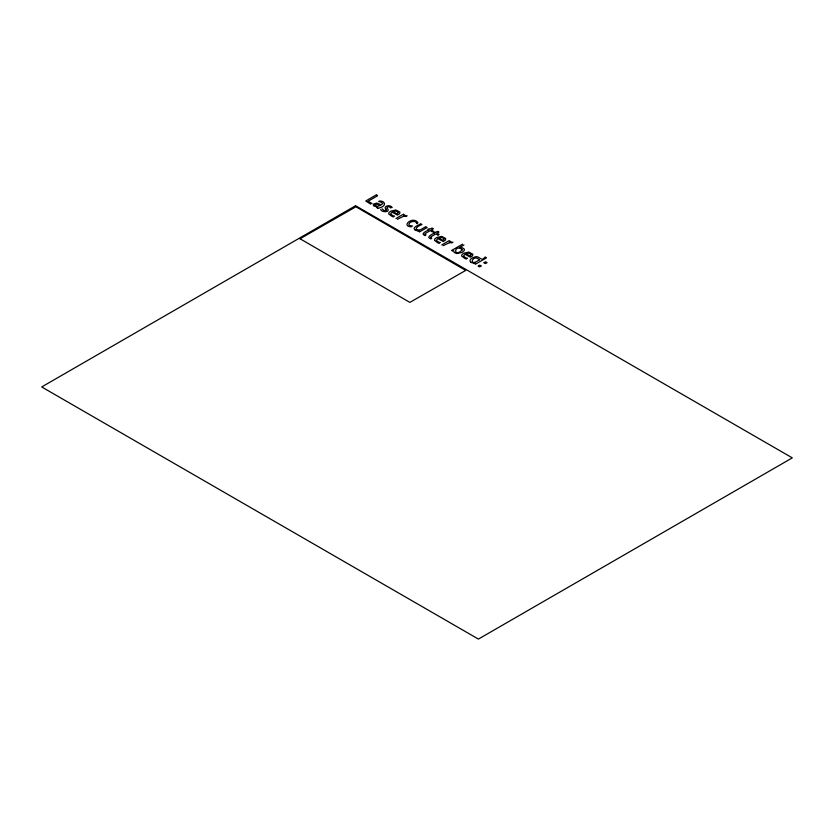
<?xml version="1.0" encoding="UTF-8"?>
<svg xmlns="http://www.w3.org/2000/svg" width="834" height="834" viewBox="0 0 834 834"><rect width="100%" height="100%" fill="white"/><g stroke="black" fill="none" stroke-linecap="round" stroke-linejoin="round"><path stroke-width="1.25" d="M386.423 210.105L384.203 210.668L382.076 208.844M481.062 266.161L479.613 266.87L478.278 266.275M486.827 262.846L485.44 263.534L484.033 262.929M478.257 265.869L479.686 265.16L481.051 265.765M484.033 262.533L485.492 261.824L486.827 262.429M433.013 231.55L432.304 231.779M438.747 234.813L438.038 235.063M376.061 194.958L365.751 201.015L370.755 204.163M377.521 195.802L368.117 201.234L371.974 203.465M377.01 207.583L377.76 207.155L373.611 205.925L373.236 204.194L376.676 203.048L381.294 204.903L382.806 203.454L380.929 202.099A7.287 4.212 0 0 0 379.918 201.818L378.886 201.62M378.209 208.271C388.185 206.061 384.526 200.285 379.116 201.088M395.942 218.498L403.552 214.109M404.792 214.828L403.687 215.474L407.19 215.818M397.328 219.3L403.573 216.277A2.794 1.616 0 0 1 406.179 216.548M420.461 223.877C419.408 224.94 411.079 227.526 415.217 230.028M421.848 224.669C419.794 224.961 412.882 229.079 418.115 229.871A8.601 4.973 0 0 0 420.263 229.882L425.58 226.827M418.105 231.299L419.116 230.716A5.379 3.107 0 0 1 415.103 230.111M419.356 232.019L426.966 227.63M431.762 228.141L429.99 229.162L428.968 228.579M433.138 228.943L431.376 229.965L433.294 231.07M437.454 231.435L435.682 232.457L434.66 231.862M438.83 232.227L437.068 233.249L438.986 234.354M441.718 244.925L449.317 240.536M450.568 241.255L449.463 241.902L452.966 242.246M443.094 245.728L449.338 242.704M451.465 250.565L462.568 244.153M452.695 251.263L453.644 250.721L454.28 252.514L456.928 253.578L462.161 252.368L464.194 250.711L464.371 249.199L462.599 247.886L459.649 247.489L463.954 244.946M485.013 257.101C480.738 262.908 479.696 254.318 473.931 257.331C471.919 257.758 467.989 260.594 471.095 262.283M474.077 263.607L475.099 263.012A5.63 3.253 0 0 1 470.981 262.376M475.286 264.315L486.389 257.904M417.48 223.491L416.885 223.689M411.475 226.817C400.247 226.504 413.122 215.37 417.97 222.772M412.632 226.004L411.548 225.899A5.046 2.919 0 0 1 410.536 225.733C406.825 225.284 409.89 221.646 412.674 221.542A2.617 1.512 0 0 1 415.228 221.74A3.878 2.241 0 0 1 416.458 223.012L416.552 223.439M425.413 235.657L424.485 235.344A4.347 2.512 0 0 1 424.047 235.125C420.294 233.416 428.155 230.299 428.853 229.819L427.821 229.225M431.063 238.941L430.208 238.639A4.347 2.512 0 0 1 429.739 238.409C426.101 237.023 433.284 233.447 434.545 233.113L433.513 232.519M394.649 216.183L393.7 215.943A7.548 4.358 0 0 1 392.856 215.672L390.562 213.984L392.022 212.128L397.484 215.099L399.663 213.702L399.893 212.055L395.796 209.98L390.76 211.169L389.03 212.555L388.686 213.921L392.147 216.486A6.589 3.805 0 0 0 393.325 216.84A1.084 0.625 0 0 0 393.627 216.903M426.07 234.865L425.924 234.823A2.043 1.178 0 0 1 425.434 234.604A1.324 0.761 0 0 1 424.944 233.895A3.836 2.21 0 0 1 426.007 233.103L430.229 230.622L432.158 231.727M431.762 238.149L431.522 238.076A2.043 1.178 0 0 1 431.115 237.888M467.572 258.29L466.675 258.06A7.548 4.358 0 0 1 465.779 257.779L463.495 256.08L464.955 254.234L470.407 257.206L472.586 255.798L472.815 254.162L468.729 252.087L463.694 253.265L462.015 254.589L461.609 256.028L465.07 258.592A6.589 3.805 0 0 0 466.248 258.947A1.084 0.625 0 0 0 466.55 259.009M440.415 242.611L439.466 242.371A7.548 4.358 0 0 1 438.632 242.1L436.328 240.359L437.798 238.555L443.25 241.526L445.439 240.129L445.669 238.482L441.572 236.408L436.536 237.586L434.806 238.983L434.462 240.348L437.913 242.913A6.589 3.805 0 0 0 439.101 243.267A1.084 0.625 0 0 0 439.403 243.33M432.356 228.203L432.992 228.568M438.048 231.487L438.684 231.852M421.087 223.939L421.67 224.273M426.216 226.911L426.789 227.234M437.85 235.021L435.921 233.906L431.668 236.366A3.836 2.21 0 0 0 430.657 237.179A1.324 0.761 0 0 0 431.136 237.878M386.059 209.084C382.504 206.551 390.229 203.798 392.209 207.583M387.622 208.625C390.823 212.899 380.929 212.211 380.711 209.542M390.875 207.958L390.906 208A5.682 3.284 0 0 0 390.552 207.551L388.644 206.644L387.049 207.28A3.743 2.158 0 0 0 387.424 208.302M485.617 257.185A1.282 0.74 0 0 1 485.826 257.352M449.37 242.746A2.794 1.616 0 0 1 451.955 242.975M386.038 209.136A3.617 2.085 0 0 1 386.476 210.074M377.729 208.198A1.293 0.751 0 0 1 377.156 207.885M376.624 195.02A1.418 0.824 0 0 1 376.926 195.229M377.062 195.312A1.407 0.813 0 0 1 377.322 195.427M462.463 249.627C453.258 259.207 453.592 243.142 462.463 249.679M479.3 259.854C467.624 268.402 472.722 252.796 479.3 259.854M398.329 212.472L397.067 213.911L393.002 211.565L396.286 210.992L398.329 212.472M444.095 238.899L442.833 240.338L438.767 237.992L442.062 237.419L444.095 238.899M471.252 254.578L469.99 256.017L465.925 253.672L469.219 253.098L471.252 254.578M374.862 204.997L377.249 206.373L380.314 205.466L376.989 204.017L374.873 204.945M300.042 238.764L409.859 302.388L465.726 270.404L355.909 206.78L300.042 238.764M355.586 205.737L41.7 386.955L478.414 639.084L792.3 457.866L355.586 205.737"/></g></svg>
